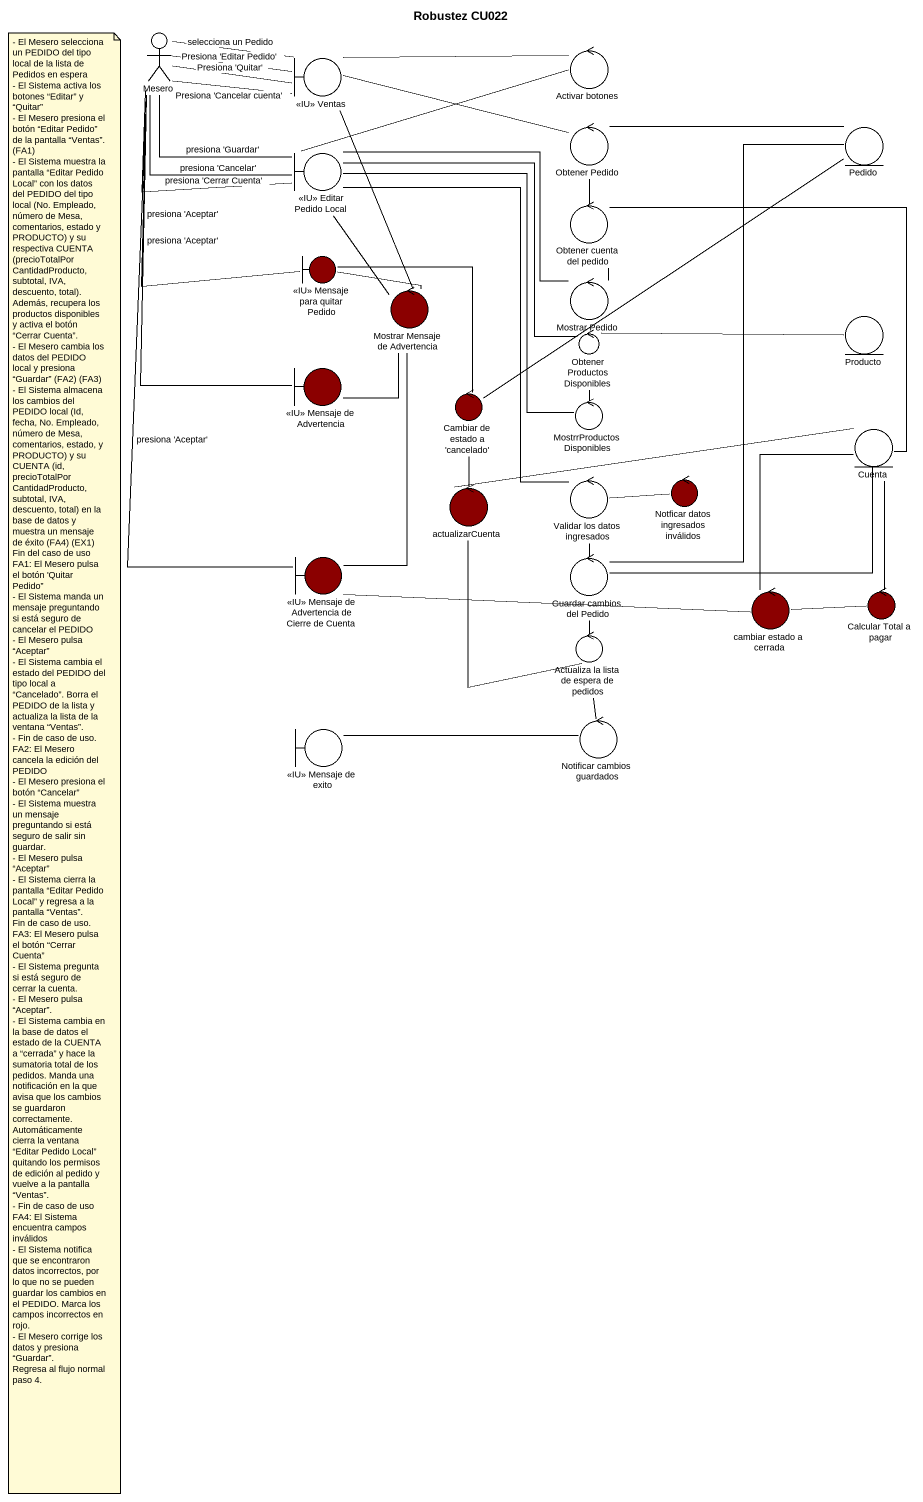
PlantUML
@startuml
title Robustez CU022
actor Mesero
boundary "<<IU>> Ventas" as IU_Ventas
control "Activar botones" as Activar_botones
boundary "<<IU>> Editar Pedido Local" as IU_Editar_Pedido_Local
control "Obtener Pedido" as Obtener_Pedido
entity Pedido
control "Obtener cuenta del pedido" as Obtener_cuenta_del_pedido
boundary "<<IU>> Mensaje para quitar Pedido" as IU_Mensaje_para_quitar #8B0000
control "Mostrar Mensaje de Advertencia" as Mostrar_Mensaje_de #8B0000
control "Mostrar Pedido" as Mostrar_Pedido
control ObtenerProductosDisponibles
entity Producto
boundary "<<IU>> Mensaje de Advertencia" as IU_Mensaje_de_Advertencia #8B0000
control "Cambiar de estado a 'cancelado'" as Cambiar_de_estado_a #8B0000
control MostrrProductosDisponibles
entity Cuenta
control actualizarCuenta #8B0000
control "Validar los datos ingresados" as Validar_los_datos_ingresados
control "Notficar datos ingresados inválidos" as Notficar_datos_ingresados #8B0000
boundary "<<IU>> Mensaje de Advertencia de Cierre de Cuenta" as IU_Mensaje_de_Advertencia_2 #8B0000
control "Guardar cambios del Pedido" as Guardar_cambios_del_Pedido
control "cambiar estado a cerrada" as cambiar_estado_a_cerrada #8B0000
control "Calcular Total a pagar" as Calcular_Total_a_pagar #8B0000
control "Actualiza la lista de espera de pedidos" as Actualiza_la_lista_de
boundary "<<IU>> Mensaje de exito" as IU_Mensaje_de_exito
control "Notificar cambios guardados" as Notificar_cambios_guardados
Mesero -right- IU_Ventas : selecciona un Pedido
Mesero -right- IU_Ventas : Presiona 'Editar Pedido'
Mesero -right- IU_Ventas : Presiona 'Quitar'
Mesero -right- IU_Ventas : Presiona 'Cancelar cuenta'
Mesero -- IU_Editar_Pedido_Local : presiona 'Guardar'
Mesero -- IU_Editar_Pedido_Local : presiona 'Cancelar'
Mesero -- IU_Editar_Pedido_Local : presiona 'Cerrar Cuenta'
Mesero -- IU_Mensaje_para_quitar : presiona 'Aceptar'
Mesero -- IU_Mensaje_de_Advertencia : presiona 'Aceptar'
Mesero -- IU_Mensaje_de_Advertencia_2 : presiona 'Aceptar'
IU_Ventas -right- Activar_botones
IU_Ventas -right- Obtener_Pedido
IU_Ventas -- Mostrar_Mensaje_de
Activar_botones -left- IU_Editar_Pedido_Local
IU_Editar_Pedido_Local -- Mostrar_Mensaje_de
IU_Editar_Pedido_Local -- ObtenerProductosDisponibles
IU_Editar_Pedido_Local -- Validar_los_datos_ingresados
Obtener_Pedido -right- Pedido
Obtener_Pedido -- Obtener_cuenta_del_pedido
Obtener_cuenta_del_pedido -- Mostrar_Pedido
Obtener_cuenta_del_pedido -- Cuenta
IU_Mensaje_para_quitar -- Cambiar_de_estado_a
Mostrar_Mensaje_de -left- IU_Mensaje_para_quitar
Mostrar_Mensaje_de -- IU_Mensaje_de_Advertencia
Mostrar_Mensaje_de -- IU_Mensaje_de_Advertencia_2
Mostrar_Pedido -left- IU_Editar_Pedido_Local
ObtenerProductosDisponibles -right- Producto
ObtenerProductosDisponibles -- MostrrProductosDisponibles
Cambiar_de_estado_a -up- Pedido
Cambiar_de_estado_a -- actualizarCuenta
MostrrProductosDisponibles -up- IU_Editar_Pedido_Local
actualizarCuenta -right- Cuenta
actualizarCuenta -- Actualiza_la_lista_de
Validar_los_datos_ingresados -right- Notficar_datos_ingresados
Validar_los_datos_ingresados -- Guardar_cambios_del_Pedido
Guardar_cambios_del_Pedido -up- Pedido
Guardar_cambios_del_Pedido -right- Cuenta
Guardar_cambios_del_Pedido -- Actualiza_la_lista_de
cambiar_estado_a_cerrada -up- Cuenta
cambiar_estado_a_cerrada -left- IU_Mensaje_de_Advertencia_2
cambiar_estado_a_cerrada -right- Calcular_Total_a_pagar
Calcular_Total_a_pagar -up- Cuenta
Actualiza_la_lista_de -- Notificar_cambios_guardados
Notificar_cambios_guardados -left- IU_Mensaje_de_exito
note as N1
  - El Mesero selecciona un PEDIDO del tipo local de la lista de Pedidos en espera
  - El Sistema activa los botones “Editar” y “Quitar”
  - El Mesero presiona el botón “Editar Pedido” de la pantalla “Ventas”. (FA1)
  - El Sistema muestra la pantalla “Editar Pedido Local” con los datos del PEDIDO del tipo local (No. Empleado, número de Mesa, comentarios, estado y PRODUCTO) y su respectiva CUENTA (precioTotalPorCantidadProducto, subtotal, IVA, descuento, total). Además, recupera los productos disponibles y activa el botón “Cerrar Cuenta”.
  - El Mesero cambia los datos del PEDIDO local y presiona “Guardar” (FA2) (FA3)
  - El Sistema almacena los cambios del PEDIDO local (Id, fecha, No. Empleado, número de Mesa, comentarios, estado, y PRODUCTO) y su CUENTA (id, precioTotalPorCantidadProducto, subtotal, IVA, descuento, total) en la base de datos y muestra un mensaje de éxito (FA4) (EX1)
  Fin del caso de uso
  FA1: El Mesero pulsa el botón 'Quitar Pedido”
  - El Sistema manda un mensaje preguntando si está seguro de cancelar el PEDIDO
  - El Mesero pulsa “Aceptar”
  - El Sistema cambia el estado del PEDIDO del tipo local a “Cancelado”. Borra el PEDIDO de la lista y actualiza la lista de la ventana “Ventas”.
  - Fin de caso de uso.
  FA2: El Mesero cancela la edición del PEDIDO
  - El Mesero presiona el botón “Cancelar”
  - El Sistema muestra un mensaje preguntando si está seguro de salir sin guardar.
  - El Mesero pulsa “Aceptar”
  - El Sistema cierra la pantalla “Editar Pedido Local” y regresa a la pantalla “Ventas”.
  Fin de caso de uso.
  FA3: El Mesero pulsa el botón “Cerrar Cuenta”
  - El Sistema pregunta si está seguro de cerrar la cuenta.
  - El Mesero pulsa “Aceptar”.
  - El Sistema cambia en la base de datos el estado de la CUENTA a “cerrada” y hace la sumatoria total de los pedidos. Manda una notificación en la que avisa que los cambios se guardaron correctamente. Automáticamente cierra la ventana “Editar Pedido Local” quitando los permisos de edición al pedido y vuelve a la pantalla “Ventas”.
  - Fin de caso de uso
  FA4: El Sistema encuentra campos inválidos
  - El Sistema notifica que se encontraron datos incorrectos, por lo que no se pueden guardar los cambios en el PEDIDO. Marca los campos incorrectos en rojo.
  - El Mesero corrige los datos y presiona “Guardar”.
  Regresa al flujo normal paso 4.
end note
@enduml
